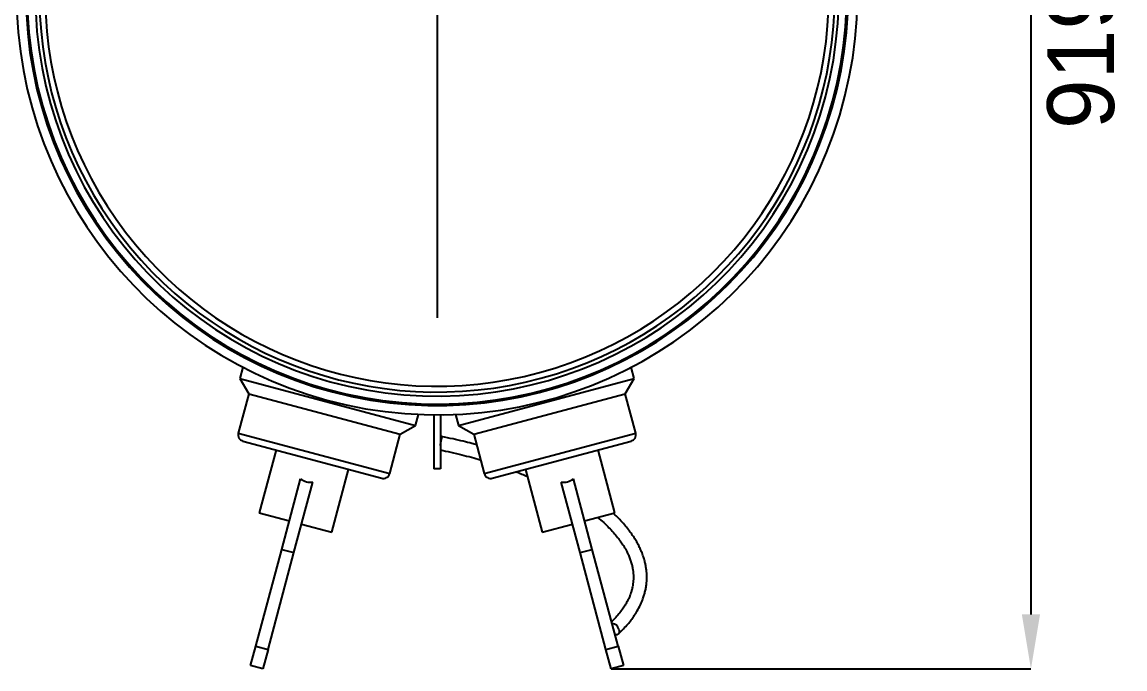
# Model space of a CAD drawing. Header units: millimetres. Extents: x 107291 to 113922, y -130611 to -125922.
# Drawn here: x 108184 to 109009, y -129567 to -129083 of the extents above; entities that cross this region are included whole.
import ezdxf

# ---------------------------------------------------------------- set-up
doc = ezdxf.new("R2010")
doc.units = ezdxf.units.MM
doc.header["$LTSCALE"] = 13
doc.linetypes.add('CENTERX2', pattern=[101.6, 63.5, -12.7, 12.7, -12.7])
for name, color, linetype in [('中心符号线', 7, 'CENTERX2'), ('几何体', 7, 'Continuous'), ('尺寸', 3, 'Continuous')]:
    doc.layers.add(name, color=color, linetype=linetype)
doc.styles.add('SLDTEXTSTYLE0', font='')
doc.styles.get('SLDTEXTSTYLE0').set_extended_font_data('汉仪长仿宋体')
doc.dimstyles.new('SLDDIMSTYLE0', dxfattribs={"dimtxt": 50, "dimasz": 40.8, "dimexe": 0, "dimexo": 0.0625, "dimgap": 12.5, "dimtad": 2, "dimdec": 0, "dimrnd": 1e-09, "dimzin": 12, "dimdsep": 46, "dimtxsty": 'SLDTEXTSTYLE0', "dimsah": 1, "dimcen": 0.09, "dimadec": 0, "dimazin": 3, "dimtfac": 1, "dimtdec": 0, "dimtmove": 0, "dimatfit": 0, "dimfxl": 1, "dimfrac": 2, "dimtolj": 1, "dimtzin": 12, "dimarcsym": 0})

# ---------------------------------------------------------------- blocks, each defined once
blk = doc.blocks.new('SW_CENTERMARKSYMBOL_0')
at = {"layer": '中心符号线', "color": 0}
for p, q in [((0, 5), (0, 242)), ((-5, 0), (-242, 0)), ((0, 0), (-2.5, 0)), ((0, 0), (0, 2.5)), ((0, 0), (0, -2.5)), ((0, 0), (2.5, 0)), ((5, 0), (242, 0)), ((0, -5), (0, -242))]:
    blk.add_line(p, q, dxfattribs=at)
blk = doc.blocks.new('*D22')
at = {"layer": 'Defpoints', "color": 0, "transparency": 16777216}
for p in [(108531.36, -128648.06), (108624.3, -129566.79), (108938.26, -129566.79)]:
    blk.add_point(p, dxfattribs=at)
at = {"layer": '尺寸', "color": 0, "lineweight": -2, "transparency": 16777216}
for p, q in [((108531.42, -128648.06), (108938.26, -128648.06)), ((108938.26, -128688.86), (108938.26, -129525.99)), ((108624.36, -129566.79), (108938.26, -129566.79))]:
    blk.add_line(p, q, dxfattribs=at)
at = {"layer": '尺寸', "color": 0, "transparency": 16777216}
for points in [[(108931.46, -128688.86), (108945.06, -128688.86), (108938.26, -128648.06)], [(108931.46, -129525.99), (108945.06, -129525.99), (108938.26, -129566.79)]]:
    blk.add_solid(points, dxfattribs=at)
at = {"layer": '尺寸', "color": 0, "transparency": 16777216, "insert": (108975.76, -129107.43), "char_height": 50, "attachment_point": 5, "rotation": 90, "style": 'SLDTEXTSTYLE0'}
blk.add_mtext('\\A1;919', dxfattribs=at)

msp = doc.modelspace()

# ---------------------------------------------------------------- linework, layer by layer
at = {"layer": '几何体'}
for p, q in [((108348.9, -129341.32), (108346.68, -129349.57)), ((108641.41, -129349.57), (108639.2, -129341.32)), ((108346.68, -129349.57), (108353.32, -129361.07)), ((108346.68, -129349.57), (108478.04, -129384.77)), ((108510.05, -129384.77), (108641.41, -129349.57)), ((108634.77, -129361.07), (108641.41, -129349.57)), ((108353.32, -129361.07), (108345.45, -129390.46)), ((108353.32, -129361.07), (108466.54, -129391.41)), ((108521.55, -129391.41), (108634.77, -129361.07)), ((108642.64, -129390.46), (108634.77, -129361.07)), ((108478.04, -129384.77), (108480.25, -129376.51)), ((108491.55, -129376.81), (108491.55, -129417.32)), ((108496.55, -129376.81), (108496.55, -129417.32)), ((108507.84, -129376.51), (108510.05, -129384.77)), ((108466.54, -129391.41), (108478.04, -129384.77)), ((108510.05, -129384.77), (108521.55, -129391.41)), ((108345.45, -129390.46), (108458.67, -129420.79)), ((108348.9, -129396.43), (108452.69, -129424.24)), ((108458.67, -129420.79), (108466.54, -129391.41)), ((108496.78, -129395.13), (108496.55, -129396.12)), ((108521.55, -129391.41), (108529.43, -129420.79)), ((108529.43, -129420.79), (108642.64, -129390.46)), ((108535.4, -129424.24), (108639.19, -129396.43)), ((108373.64, -129403.06), (108361.04, -129450.07)), ((108627.05, -129450.07), (108614.46, -129403.06)), ((108415.36, -129464.63), (108427.95, -129417.61)), ((108496.55, -129417.32), (108491.55, -129417.32)), ((108560.14, -129417.61), (108572.74, -129464.63)), ((108377.91, -129477.4), (108392, -129424.79)), ((108387.08, -129479.86), (108401.18, -129427.25)), ((108601.01, -129479.86), (108586.91, -129427.25)), ((108610.18, -129477.4), (108596.09, -129424.79)), ((108361.04, -129450.07), (108383.61, -129456.12)), ((108604.48, -129456.12), (108627.05, -129450.07)), ((108392.78, -129458.58), (108415.36, -129464.63)), ((108572.74, -129464.63), (108595.31, -129458.58)), ((108358.49, -129549.85), (108377.91, -129477.4)), ((108367.67, -129552.31), (108387.08, -129479.86)), ((108377.91, -129477.4), (108387.08, -129479.86)), ((108601.01, -129479.86), (108610.18, -129477.4)), ((108620.42, -129552.31), (108601.01, -129479.86)), ((108629.6, -129549.85), (108610.18, -129477.4)), ((108354.61, -129564.34), (108358.49, -129549.85)), ((108358.49, -129549.85), (108367.67, -129552.31)), ((108367.67, -129552.31), (108363.79, -129566.79)), ((108620.42, -129552.31), (108629.6, -129549.85)), ((108624.3, -129566.79), (108620.42, -129552.31)), ((108629.6, -129549.85), (108633.48, -129564.34)), ((108363.79, -129566.79), (108354.61, -129564.34)), ((108633.48, -129564.34), (108624.3, -129566.79))]:
    msp.add_line(p, q, dxfattribs=at)
at = {"layer": '几何体', "flags": 128}
for points in [[(108496.55, -129399.82), (108496.73, -129398.97), (108497.01, -129397.64), (108497.24, -129396.33), (108497.43, -129395.14), (108497.55, -129394.17), (108497.6, -129393.47), (108497.56, -129393.11), (108497.46, -129393.11), (108497.28, -129393.47), (108497.05, -129394.16), (108496.78, -129395.13)], [(108630.12, -129537.07), (108630.38, -129538.24), (108630.34, -129539.33), (108629.98, -129540.24), (108629.34, -129540.92), (108628.47, -129541.32), (108627.43, -129541.4), (108627.33, -129541.39)]]:
    msp.add_lwpolyline(points, dxfattribs=at)
at = {"layer": '几何体'}
for centre, radius, start, end in [((108494.05, -129062.32), 314.5, 94.10257, 66.32239), ((108494.05, -129062.32), 307.5, 94.19612, 67.17185), ((108494.05, -129062.32), 297.5, 69.91456, 0), ((108494.05, -129062.32), 293.12, 70.04956, 0), ((108494.05, -129062.32), 306.5, 180, 67.27603), ((108494.05, -129062.32), 300.5, 180, 67.77753), ((108350.16, -129391.72), 4.88, 164.99994, 255), ((108637.93, -129391.72), 4.88, 285, 15.00006), ((108453.95, -129419.53), 4.88, 255, 345.00006), ((108534.14, -129419.53), 4.88, 194.99994, 285), ((108624, -129539.12), 6.45, 18.52771, 80.96676)]:
    msp.add_arc(centre, radius, start, end, dxfattribs=at)
for centre, major_axis in [((108411.23, -129371.4), (14.85, 55.42)), ((108576.86, -129371.4), (-14.85, 55.42))]:
    msp.add_ellipse(centre, major_axis=major_axis, ratio=0.490049, start_param=2.971841, end_param=3.311344, dxfattribs=at)
for points, knots in [([(108523.65, -129399.25), (108522.49, -129398.93), (108519.17, -129398.02), (108513.32, -129396.55), (108505.77, -129394.76), (108500.38, -129393.65), (108497.52, -129393.06)], [0, 0, 0, 0, 0.13545, 0.38583, 0.673641, 1, 1, 1, 1]), ([(108496.55, -129403.08), (108499.19, -129403.62), (108504.54, -129404.73), (108512.33, -129406.59), (108519.64, -129408.5), (108524.34, -129409.79), (108526.58, -129410.46), (108526.66, -129410.49)], [0, 0, 0, 0, 0.260489, 0.527943, 0.771275, 0.991155, 1, 1, 1, 1]), ([(108553.25, -129419.46), (108553.4, -129419.51), (108554.81, -129420.05), (108557.58, -129421.15), (108560.16, -129422.22), (108561.52, -129422.78)], [0, 0, 0, 0, 0.052809, 0.500258, 1, 1, 1, 1]), ([(108614.2, -129453.52), (108615.76, -129454.81), (108618.46, -129457.06), (108622, -129460.5), (108625.25, -129463.88), (108628.32, -129467.46), (108630.97, -129470.91), (108632.92, -129473.77), (108634.35, -129476.1), (108635.49, -129478.12), (108636.65, -129480.38), (108637.83, -129483.02), (108638.92, -129485.93), (108639.77, -129488.83), (108640.34, -129491.4), (108640.68, -129493.58), (108640.88, -129495.53), (108640.98, -129497.58), (108640.96, -129499.82), (108640.78, -129502.1), (108640.48, -129504.25), (108640.13, -129506.03), (108639.78, -129507.45), (108639.45, -129508.66), (108639, -129510.09), (108638.34, -129511.94), (108637.42, -129514.12), (108636.2, -129516.58), (108634.67, -129519.28), (108632.67, -129522.32), (108630.08, -129525.72), (108627.42, -129528.83), (108625.42, -129530.78), (108624.68, -129531.5)], [0, 0, 0, 0, 0.053652, 0.093216, 0.138704, 0.188359, 0.233416, 0.272987, 0.29891, 0.323221, 0.351338, 0.38575, 0.424412, 0.461367, 0.495076, 0.521981, 0.544456, 0.570358, 0.600106, 0.629623, 0.656949, 0.681596, 0.696892, 0.710624, 0.727422, 0.750324, 0.779407, 0.808452, 0.841982, 0.880154, 0.923187, 0.971384, 1, 1, 1, 1]), ([(108629.59, -129540.72), (108630.94, -129539.42), (108633.48, -129536.98), (108636.65, -129533.44), (108639.16, -129530.33), (108641.12, -129527.65), (108642.63, -129525.37), (108644.38, -129522.49), (108646.29, -129518.86), (108647.94, -129514.91), (108649.05, -129511.52), (108649.83, -129508.6), (108650.44, -129505.47), (108650.85, -129502.11), (108651.01, -129498.61), (108650.9, -129495.17), (108650.58, -129492.1), (108650.13, -129489.4), (108649.55, -129486.71), (108648.69, -129483.61), (108647.49, -129480.2), (108646.05, -129476.86), (108644.57, -129473.87), (108642.89, -129470.87), (108640.95, -129467.75), (108638.56, -129464.35), (108635.8, -129460.81), (108632.53, -129457.03), (108629.19, -129453.53), (108626.84, -129451.3), (108625.87, -129450.39)], [0, 0, 0, 0, 0.0465344, 0.0873213, 0.122623, 0.1526304, 0.1774811, 0.1985997, 0.2473063, 0.2948174, 0.3243775, 0.3535825, 0.3858853, 0.4216641, 0.4583998, 0.4948734, 0.5283732, 0.554215, 0.5799184, 0.6140528, 0.6542164, 0.6911032, 0.7237884, 0.7531379, 0.7915919, 0.8297007, 0.871359, 0.9166332, 0.9657844, 1, 1, 1, 1])]:
    msp.add_open_spline(points, degree=3, knots=knots, dxfattribs=at)

# ---------------------------------------------------------------- block references
at = {"layer": '中心符号线'}
msp.add_blockref('SW_CENTERMARKSYMBOL_0', (108494.05, -129062.32), dxfattribs=at)

# ---------------------------------------------------------------- dimensions: what is measured, and where the dimension line sits
at = {"layer": '尺寸'}
dim = msp.add_linear_dim(base=(108938.26, -129566.79), p1=(108531.36, -128648.06), p2=(108624.3, -129566.79), angle=90, dimstyle='SLDDIMSTYLE0', dxfattribs=at)
dim.commit()
dim.dimension.update_dxf_attribs({"geometry": '*D22', "text_midpoint": (108975.76, -129107.43)})

doc.saveas('drawing.dxf')
